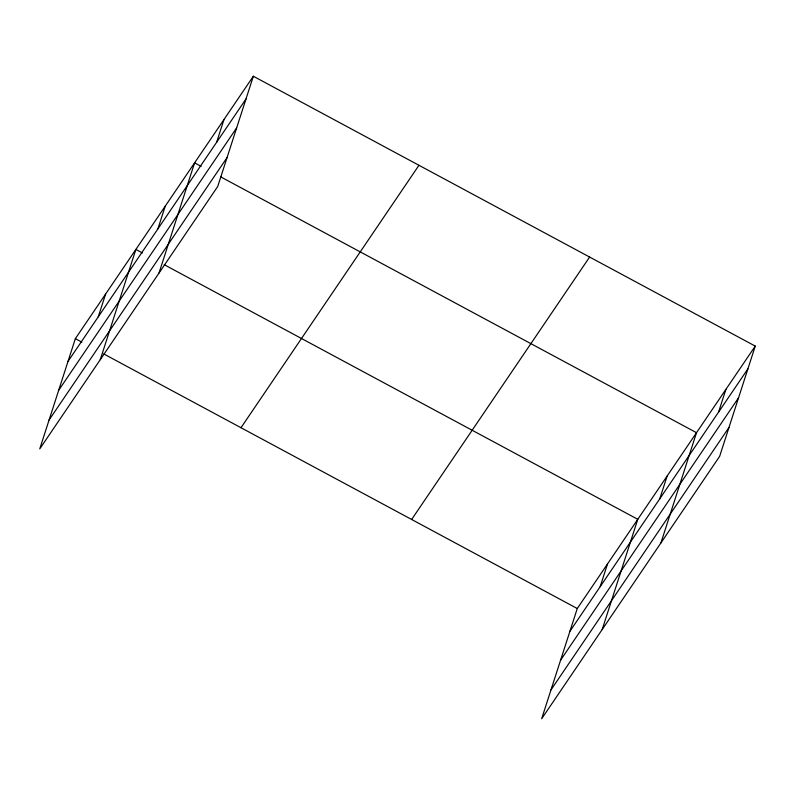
<?xml version="1.0" encoding="UTF-8"?>
<svg xmlns="http://www.w3.org/2000/svg" width="795" height="795" viewBox="0 0 795 795"><rect width="100%" height="100%" fill="white"/><g stroke="black" fill="none" stroke-linecap="round" stroke-linejoin="round"><path stroke-width="1.19" d="M253.337 76.24L75.356 338.66L39.75 448.897L217.731 186.467L253.337 76.24L755.25 346.103L719.644 456.34L541.663 718.76L577.269 608.533L755.25 346.103M98.252 316.827L105.616 294.051M100.259 359.668L135.865 249.441L142.404 252.959M157.877 228.91L165.231 206.143M159 273.073L194.606 162.836L201.145 166.354M216.618 142.315L223.971 119.538M600.165 586.69L607.529 563.913M602.173 629.541L637.779 519.304L164.197 264.675M659.79 498.773L667.154 476.006M660.913 542.935L696.519 432.699L220.752 176.897M718.531 412.178L725.885 389.401M68.002 361.437L245.983 99.007M58.681 390.295L236.662 127.876M49.071 420.038L227.052 157.609M240.984 427.72L418.965 165.29M411.641 519.473L589.622 257.043M569.916 631.3L747.896 368.87M560.594 660.158L738.575 397.739M550.985 689.901L728.965 427.472M75.356 338.66L81.895 342.178M103.688 353.894L577.269 608.533"/></g></svg>
